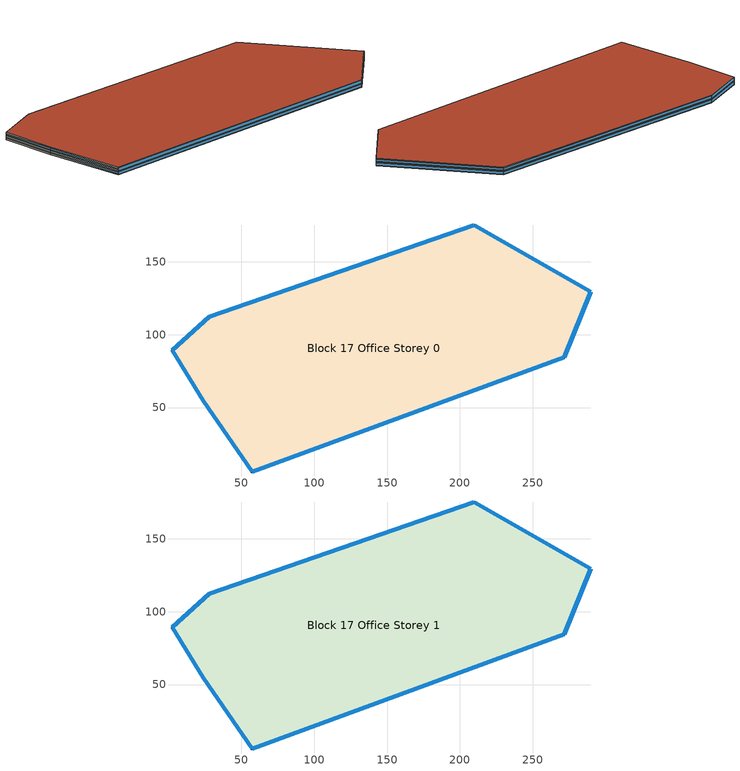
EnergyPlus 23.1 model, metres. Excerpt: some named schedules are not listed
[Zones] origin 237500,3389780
Block 17 Office Storey 0
 floor ground (Project Floor): 290.12,129.51 271.75,84.58 57.38,5.7 23.64,54.56 2.31,89.25 27.82,112.26 209.76,175.39 z0
 wall outside (Project Wall): 27.82,112.26 2.31,89.25 23.64,54.56 57.38,5.7 271.75,84.58 290.12,129.51 209.76,175.39 27.82,112.26 z0:3
 window (Office_north_window_construction): 27.81,112.25 2.33,89.26 / 290.08,129.53 209.8,175.37 / 209.67,175.36 27.91,112.29 z0.6:2.4
 window (Office_west_window_construction): 2.32,89.23 23.63,54.57 / 23.65,54.53 57.36,5.72 z1.05:1.95
 window (Office_south_window_construction): 57.48,5.74 271.64,84.54 z0.45:2.55
 window (Office_east_window_construction): 271.76,84.6 290.11,129.48 z0.9:2.1
 roof outside (Project Ceiling): 271.75,84.58 290.12,129.51 209.76,175.39 27.82,112.26 2.31,89.25 23.64,54.56 57.38,5.7 z3
Block 17 Office Storey 1
 floor outside (Project Floor): 290.12,129.51 271.75,84.58 57.38,5.7 23.64,54.56 2.31,89.25 27.82,112.26 209.76,175.39 z3
 wall outside (Project Wall): 27.82,112.26 2.31,89.25 23.64,54.56 57.38,5.7 271.75,84.58 290.12,129.51 209.76,175.39 27.82,112.26 z3:6
 window (Office_north_window_construction): 27.81,112.25 2.33,89.26 / 290.08,129.53 209.8,175.37 / 209.67,175.36 27.91,112.29 z3.6:5.4
 window (Office_west_window_construction): 2.32,89.23 23.63,54.57 / 23.65,54.53 57.36,5.72 z4.05:4.95
 window (Office_south_window_construction): 57.48,5.74 271.64,84.54 z3.45:5.55
 window (Office_east_window_construction): 271.76,84.6 290.11,129.48 z3.9:5.1
 roof outside (Project Flat Roof): 271.75,84.58 290.12,129.51 209.76,175.39 27.82,112.26 2.31,89.25 23.64,54.56 57.38,5.7 z6
[Building]
Building_1: North Axis=0; Terrain=City; Loads Convergence Tolerance Value=0.04; Temperature Convergence Tolerance Value=0.4; Solar Distribution=FullExterior; Maximum Number of Warmup Days=25; Minimum Number of Warmup Days=6
[Site:Location]
CHN Design_Conditions: Latitude=30; Longitude=114; Time Zone=8; Elevation=12
[SIZINGPERIOD:DESIGNDAY] Day of Month=21; DryBulb Temperature Range Modifier Type=DefaultMultipliers; Humidity Condition Type=Wetbulb; Barometric Pressure=101181; Rain Indicator=No; Snow Indicator=No; Daylight Saving Time Indicator=No; Sky Clearness=0; Begin Environment Reset Mode=FullResetAtBeginEnvironment
Name | Month | Day Type | Maximum DryBulb Temperature | Daily DryBulb Temperature Range | Wetbulb or DewPoint at Maximum DryBulb | Wind Speed | Wind Direction | Solar Model Indicator | ASHRAE Clear Sky Optical Depth for Beam Irradiance taub | ASHRAE Clear Sky Optical Depth for Diffuse Irradiance taud
Ann Htg 99.6% Condns DB | 1 | WinterDesignDay | -10 | 0 | -4.8 | 1 | 340 | ASHRAEClearSky | 0 | 0
Ann Clg .4% Condns DB=>MWB | 7 | SummerDesignDay | 40 | 6.6 | 27.1 | 3.5 | 220 | ASHRAETau | 0.781 | 1.413
[MATERIAL]
DefaultMaterial: Roughness=Rough; Thickness=0.1; Conductivity=0.1; Density=1000; Specific Heat=1000; Thermal Absorptance=0.9; Solar Absorptance=0.7; Visible Absorptance=0.7
[WINDOWMATERIAL:SIMPLEGLAZINGSYSTEM] UFactor=3; Visible Transmittance=0.6
Name | Solar Heat Gain Coefficient
Office_east_window; Office_south_window; Office_west_window | 0.3
Office_north_window | 0.35
[CONSTRUCTION]
Project Wall; Project Floor; Project Flat Roof; Project Ceiling: DefaultMaterial
Office_east_window_construction: Office_east_window
Office_south_window_construction: Office_south_window
Office_west_window_construction: Office_west_window
Office_north_window_construction: Office_north_window
[SPACE] Ceiling Height=autocalculate; Volume=autocalculate; Floor Area=autocalculate; Space Type=Office
Name | Zone
Block 17 Office Storey 0_space | Block 17 Office Storey 0
Block 17 Office Storey 1_space | Block 17 Office Storey 1
[SPACELIST]
Office: Block 17 Office Storey 0_space, Block 17 Office Storey 1_space
[ZONE] Type=1; Multiplier=1; Ceiling Height=autocalculate; Volume=autocalculate; Floor Area=autocalculate; Part of Total Floor Area=Yes
Block 17 Office Storey 0; Block 17 Office Storey 1
[PEOPLE]
People_for_office: Zone or ZoneList or Space or SpaceList=Office; Number of People Schedule=SeasonalSchedule_Schedule_office_people; Number of People Calculation Method=People/Area; People per Floor Area=0.1; Fraction Radiant=0.3; Sensible Heat Fraction=autocalculate; Activity Level Schedule=SeasonalSchedule_Schedule_office_activity; Carbon Dioxide Generation Rate=3.82e-08; Enable ASHRAE 55 Comfort Warnings=No; Mean Radiant Temperature Calculation Type=ZoneAveraged; Clothing Insulation Calculation Method=ClothingInsulationSchedule; Cold Stress Temperature Threshold=15.56; Heat Stress Temperature Threshold=30
[LIGHTS]
Light_for_office: Zone or ZoneList or Space or SpaceList=Office; Schedule=SeasonalSchedule_office_lighting; Design Level Calculation Method=Watts/Area; Watts per Zone Floor Area=8; Return Air Fraction=0; Fraction Radiant=0.32; Fraction Visible=0.25; Fraction Replaceable=1; EndUse Subcategory=General; Return Air Fraction Calculated from Plenum Temperature=No; Return Air Fraction Function of Plenum Temperature Coefficient 1=0; Return Air Fraction Function of Plenum Temperature Coefficient 2=0
[ELECTRICEQUIPMENT]
Equipment_for_office: Zone or ZoneList or Space or SpaceList=Office; Schedule=SeasonalSchedule_Schedule_office_equipment; Design Level Calculation Method=Watts/Area; Watts per Zone Floor Area=15; Fraction Latent=0; Fraction Radiant=0; Fraction Lost=0; EndUse Subcategory=Electric Equipment
[DAYLIGHTING:CONTROLS] Illuminance Setpoint at Reference Point 1=300
Name | Zone or Space | Glare Calculation Daylighting Reference Point | Daylighting Reference Point 1
Dlight_Block 17 Office Storey 0 | Block 17 Office Storey 0 | Rpoint_Block 17 Office Storey 0 | Rpoint_Block 17 Office Storey 0
Dlight_Block 17 Office Storey 1 | Block 17 Office Storey 1 | Rpoint_Block 17 Office Storey 1 | Rpoint_Block 17 Office Storey 1
[HVACTEMPLATE:THERMOSTAT]
Name | Heating Setpoint Schedule | Cooling Setpoint Schedule
Thermostat_for_office | SeasonalSchedule_office_heating | SeasonalSchedule_office_cooling
Thermostat_for_commercial | SeasonalSchedule_commerical_heating | SeasonalSchedule_commerical_cooling
Thermostat_for_residential | SeasonalSchedule_residential_heating | SeasonalSchedule_residential_cooling
Thermostat_for_school | SeasonalSchedule_school_heating | SeasonalSchedule_school_cooling
Thermostat_for_hospital | SeasonalSchedule_hospital_heating | SeasonalSchedule_hospital_cooling
Thermostat_for_industrial | SeasonalSchedule_Industrial_heating | SeasonalSchedule_Industrial_cooling
Thermostat_for_transport | SeasonalSchedule_transport_heating | SeasonalSchedule_transport_cooling
Thermostat_for_administration | SeasonalSchedule_administration_heating | SeasonalSchedule_administration_cooling
[HVACTEMPLATE:ZONE:IDEALLOADSAIRSYSTEM] Template Thermostat=Thermostat_for_office; Maximum Heating Supply Air Temperature=50; Minimum Cooling Supply Air Temperature=13; Maximum Heating Supply Air Humidity Ratio=0.0156; Minimum Cooling Supply Air Humidity Ratio=0.0077; Heating Limit=NoLimit; Cooling Limit=NoLimit; Dehumidification Control Type=ConstantSensibleHeatRatio; Cooling Sensible Heat Ratio=0.7; Dehumidification Setpoint=60; Humidification Control Type=None; Humidification Setpoint=30; Outdoor Air Method=DetailedSpecification; Outdoor Air Flow Rate per Person=0.00944; Outdoor Air Flow Rate per Zone Floor Area=0; Outdoor Air Flow Rate per Zone=0; Design Specification Outdoor Air Object=Ventilation_for_office; Demand Controlled Ventilation Type=None; Outdoor Air Economizer Type=NoEconomizer; Heat Recovery Type=None; Sensible Heat Recovery Effectiveness=0.7; Latent Heat Recovery Effectiveness=0.65
Block 17 Office Storey 0; Block 17 Office Storey 1
[DESIGNSPECIFICATION:OUTDOORAIR]
Ventilation_for_office: Outdoor Air Method=Flow/Person; Outdoor Air Flow per Person=0.00833333; Outdoor Air Flow per Zone Floor Area=0; Outdoor Air Flow per Zone=0; Outdoor Air Flow Air Changes per Hour=0
[SCHEDULE:WEEK:DAILY]
Schedule_office_heating_summer_weekly: Schedule_office_heating_summer_hourly, Schedule_office_heating_summer_hourly, Schedule_office_heating_summer_hourly, Schedule_office_heating_summer_hourly, Schedule_office_heating_summer_hourly, Schedule_office_heating_summer_hourly, Schedule_office_heating_summer_hourly, Schedule_office_heating_summer_hourly, Schedule_office_heating_summer_hourly, Schedule_office_heating_summer_hourly, Schedule_office_heating_summer_hourly, Schedule_office_heating_summer_hourly
Schedule_office_heating_winnter_weekly: Schedule_office_heating_winnter_holiday_hourly, Schedule_office_heating_winnter_weekday_hourly, Schedule_office_heating_winnter_weekday_hourly, Schedule_office_heating_winnter_weekday_hourly, Schedule_office_heating_winnter_weekday_hourly, Schedule_office_heating_winnter_weekday_hourly, Schedule_office_heating_winnter_holiday_hourly, Schedule_office_heating_winnter_holiday_hourly, Schedule_office_heating_winnter_weekday_hourly, Schedule_office_heating_winnter_weekday_hourly, Schedule_office_heating_winnter_holiday_hourly, Schedule_office_heating_winnter_holiday_hourly
Schedule_office_cooling_winnter_weekly: Schedule_office_cooling_winter_hourly, Schedule_office_cooling_winter_hourly, Schedule_office_cooling_winter_hourly, Schedule_office_cooling_winter_hourly, Schedule_office_cooling_winter_hourly, Schedule_office_cooling_winter_hourly, Schedule_office_cooling_winter_hourly, Schedule_office_cooling_winter_hourly, Schedule_office_cooling_winter_hourly, Schedule_office_cooling_winter_hourly, Schedule_office_cooling_winter_hourly, Schedule_office_cooling_winter_hourly
Schedule_office_cooling_summer_weekly: Schedule_office_cooling_summer_holiday_hourly, Schedule_office_cooling_summer_weekday_hourly, Schedule_office_cooling_summer_weekday_hourly, Schedule_office_cooling_summer_weekday_hourly, Schedule_office_cooling_summer_weekday_hourly, Schedule_office_cooling_summer_weekday_hourly, Schedule_office_cooling_summer_holiday_hourly, Schedule_office_cooling_summer_holiday_hourly, Schedule_office_cooling_summer_weekday_hourly, Schedule_office_cooling_summer_weekday_hourly, Schedule_office_cooling_summer_holiday_hourly, Schedule_office_cooling_summer_holiday_hourly
Schedule_office_lighting_weekly: Schedule_office_lighting_holiday_hourly, Schedule_office_lighting_weekday_hourly, Schedule_office_lighting_weekday_hourly, Schedule_office_lighting_weekday_hourly, Schedule_office_lighting_weekday_hourly, Schedule_office_lighting_weekday_hourly, Schedule_office_lighting_holiday_hourly, Schedule_office_lighting_holiday_hourly, Schedule_office_lighting_weekday_hourly, Schedule_office_lighting_weekday_hourly, Schedule_office_lighting_holiday_hourly, Schedule_office_lighting_holiday_hourly
Schedule_office_equipment_weekly: Schedule_office_equipment_holiday_hourly, Schedule_office_equipment_weekday_hourly, Schedule_office_equipment_weekday_hourly, Schedule_office_equipment_weekday_hourly, Schedule_office_equipment_weekday_hourly, Schedule_office_equipment_weekday_hourly, Schedule_office_equipment_holiday_hourly, Schedule_office_equipment_holiday_hourly, Schedule_office_equipment_weekday_hourly, Schedule_office_equipment_weekday_hourly, Schedule_office_equipment_holiday_hourly, Schedule_office_equipment_holiday_hourly
Schedule_office_people_weekly: Schedule_office_people_holiday_hourly, Schedule_office_people_weekday_hourly, Schedule_office_people_weekday_hourly, Schedule_office_people_weekday_hourly, Schedule_office_people_weekday_hourly, Schedule_office_people_weekday_hourly, Schedule_office_people_holiday_hourly, Schedule_office_people_holiday_hourly, Schedule_office_people_weekday_hourly, Schedule_office_people_weekday_hourly, Schedule_office_people_holiday_hourly, Schedule_office_people_holiday_hourly
Schedule_office_activity_weekly: Schedule_office_activity_holiday_hourly, Schedule_office_activity_weekday_hourly, Schedule_office_activity_weekday_hourly, Schedule_office_activity_weekday_hourly, Schedule_office_activity_weekday_hourly, Schedule_office_activity_weekday_hourly, Schedule_office_activity_holiday_hourly, Schedule_office_activity_holiday_hourly, Schedule_office_activity_weekday_hourly, Schedule_office_activity_weekday_hourly, Schedule_office_activity_holiday_hourly, Schedule_office_activity_holiday_hourly
Schedule_commerical_heating_summer_weekly: Schedule_commerical_heating_summer_hourly, Schedule_commerical_heating_summer_hourly, Schedule_commerical_heating_summer_hourly, Schedule_commerical_heating_summer_hourly, Schedule_commerical_heating_summer_hourly, Schedule_commerical_heating_summer_hourly, Schedule_commerical_heating_summer_hourly, Schedule_commerical_heating_summer_hourly, Schedule_commerical_heating_summer_hourly, Schedule_commerical_heating_summer_hourly, Schedule_commerical_heating_summer_hourly, Schedule_commerical_heating_summer_hourly
Schedule_commerical_heating_winnter_weekly: Schedule_commerical_heating_winnter_holiday_hourly, Schedule_commerical_heating_winnter_weekday_hourly, Schedule_commerical_heating_winnter_weekday_hourly, Schedule_commerical_heating_winnter_weekday_hourly, Schedule_commerical_heating_winnter_weekday_hourly, Schedule_commerical_heating_winnter_weekday_hourly, Schedule_commerical_heating_winnter_holiday_hourly, Schedule_commerical_heating_winnter_holiday_hourly, Schedule_commerical_heating_winnter_weekday_hourly, Schedule_commerical_heating_winnter_weekday_hourly, Schedule_commerical_heating_winnter_holiday_hourly, Schedule_commerical_heating_winnter_holiday_hourly
Schedule_commerical_cooling_winnter_weekly: Schedule_commerical_cooling_winter_hourly, Schedule_commerical_cooling_winter_hourly, Schedule_commerical_cooling_winter_hourly, Schedule_commerical_cooling_winter_hourly, Schedule_commerical_cooling_winter_hourly, Schedule_commerical_cooling_winter_hourly, Schedule_commerical_cooling_winter_hourly, Schedule_commerical_cooling_winter_hourly, Schedule_commerical_cooling_winter_hourly, Schedule_commerical_cooling_winter_hourly, Schedule_commerical_cooling_winter_hourly, Schedule_commerical_cooling_winter_hourly
Schedule_commerical_cooling_summer_weekly: Schedule_commerical_cooling_summer_holiday_hourly, Schedule_commerical_cooling_summer_weekday_hourly, Schedule_commerical_cooling_summer_weekday_hourly, Schedule_commerical_cooling_summer_weekday_hourly, Schedule_commerical_cooling_summer_weekday_hourly, Schedule_commerical_cooling_summer_weekday_hourly, Schedule_commerical_cooling_summer_holiday_hourly, Schedule_commerical_cooling_summer_holiday_hourly, Schedule_commerical_cooling_summer_weekday_hourly, Schedule_commerical_cooling_summer_weekday_hourly, Schedule_commerical_cooling_summer_holiday_hourly, Schedule_commerical_cooling_summer_holiday_hourly
Schedule_residential_heating_summer_weekly: Schedule_residential_heating_summer_hourly, Schedule_residential_heating_summer_hourly, Schedule_residential_heating_summer_hourly, Schedule_residential_heating_summer_hourly, Schedule_residential_heating_summer_hourly, Schedule_residential_heating_summer_hourly, Schedule_residential_heating_summer_hourly, Schedule_residential_heating_summer_hourly, Schedule_residential_heating_summer_hourly, Schedule_residential_heating_summer_hourly, Schedule_residential_heating_summer_hourly, Schedule_residential_heating_summer_hourly
Schedule_residential_heating_winnter_weekly: Schedule_residential_heating_winnter_holiday_hourly, Schedule_residential_heating_winnter_weekday_hourly, Schedule_residential_heating_winnter_weekday_hourly, Schedule_residential_heating_winnter_weekday_hourly, Schedule_residential_heating_winnter_weekday_hourly, Schedule_residential_heating_winnter_weekday_hourly, Schedule_residential_heating_winnter_holiday_hourly, Schedule_residential_heating_winnter_holiday_hourly, Schedule_residential_heating_winnter_weekday_hourly, Schedule_residential_heating_winnter_weekday_hourly, Schedule_residential_heating_winnter_holiday_hourly, Schedule_residential_heating_winnter_holiday_hourly
Schedule_residential_cooling_winnter_weekly: Schedule_residential_cooling_winter_hourly, Schedule_residential_cooling_winter_hourly, Schedule_residential_cooling_winter_hourly, Schedule_residential_cooling_winter_hourly, Schedule_residential_cooling_winter_hourly, Schedule_residential_cooling_winter_hourly, Schedule_residential_cooling_winter_hourly, Schedule_residential_cooling_winter_hourly, Schedule_residential_cooling_winter_hourly, Schedule_residential_cooling_winter_hourly, Schedule_residential_cooling_winter_hourly, Schedule_residential_cooling_winter_hourly
Schedule_residential_cooling_summer_weekly: Schedule_residential_cooling_summer_holiday_hourly, Schedule_residential_cooling_summer_weekday_hourly, Schedule_residential_cooling_summer_weekday_hourly, Schedule_residential_cooling_summer_weekday_hourly, Schedule_residential_cooling_summer_weekday_hourly, Schedule_residential_cooling_summer_weekday_hourly, Schedule_residential_cooling_summer_holiday_hourly, Schedule_residential_cooling_summer_holiday_hourly, Schedule_residential_cooling_summer_weekday_hourly, Schedule_residential_cooling_summer_weekday_hourly, Schedule_residential_cooling_summer_holiday_hourly, Schedule_residential_cooling_summer_holiday_hourly
Schedule_school_heating_summer_weekly: Schedule_school_heating_summer_hourly, Schedule_school_heating_summer_hourly, Schedule_school_heating_summer_hourly, Schedule_school_heating_summer_hourly, Schedule_school_heating_summer_hourly, Schedule_school_heating_summer_hourly, Schedule_school_heating_summer_hourly, Schedule_school_heating_summer_hourly, Schedule_school_heating_summer_hourly, Schedule_school_heating_summer_hourly, Schedule_school_heating_summer_hourly, Schedule_school_heating_summer_hourly
Schedule_school_heating_winnter_weekly: Schedule_school_heating_winnter_holiday_hourly, Schedule_school_heating_winnter_weekday_hourly, Schedule_school_heating_winnter_weekday_hourly, Schedule_school_heating_winnter_weekday_hourly, Schedule_school_heating_winnter_weekday_hourly, Schedule_school_heating_winnter_weekday_hourly, Schedule_school_heating_winnter_holiday_hourly, Schedule_school_heating_winnter_holiday_hourly, Schedule_school_heating_winnter_weekday_hourly, Schedule_school_heating_winnter_weekday_hourly, Schedule_school_heating_winnter_holiday_hourly, Schedule_school_heating_winnter_holiday_hourly
Schedule_school_cooling_winnter_weekly: Schedule_school_cooling_winter_hourly, Schedule_school_cooling_winter_hourly, Schedule_school_cooling_winter_hourly, Schedule_school_cooling_winter_hourly, Schedule_school_cooling_winter_hourly, Schedule_school_cooling_winter_hourly, Schedule_school_cooling_winter_hourly, Schedule_school_cooling_winter_hourly, Schedule_school_cooling_winter_hourly, Schedule_school_cooling_winter_hourly, Schedule_school_cooling_winter_hourly, Schedule_school_cooling_winter_hourly
Schedule_school_cooling_summer_weekly: Schedule_school_cooling_summer_holiday_hourly, Schedule_school_cooling_summer_weekday_hourly, Schedule_school_cooling_summer_weekday_hourly, Schedule_school_cooling_summer_weekday_hourly, Schedule_school_cooling_summer_weekday_hourly, Schedule_school_cooling_summer_weekday_hourly, Schedule_school_cooling_summer_holiday_hourly, Schedule_school_cooling_summer_holiday_hourly, Schedule_school_cooling_summer_weekday_hourly, Schedule_school_cooling_summer_weekday_hourly, Schedule_school_cooling_summer_holiday_hourly, Schedule_school_cooling_summer_holiday_hourly
Schedule_hospital_heating_summer_weekly: Schedule_hospital_heating_summer_hourly, Schedule_hospital_heating_summer_hourly, Schedule_hospital_heating_summer_hourly, Schedule_hospital_heating_summer_hourly, Schedule_hospital_heating_summer_hourly, Schedule_hospital_heating_summer_hourly, Schedule_hospital_heating_summer_hourly, Schedule_hospital_heating_summer_hourly, Schedule_hospital_heating_summer_hourly, Schedule_hospital_heating_summer_hourly, Schedule_hospital_heating_summer_hourly, Schedule_hospital_heating_summer_hourly
Schedule_hospital_heating_winnter_weekly: Schedule_hospital_heating_winnter_holiday_hourly, Schedule_hospital_heating_winnter_weekday_hourly, Schedule_hospital_heating_winnter_weekday_hourly, Schedule_hospital_heating_winnter_weekday_hourly, Schedule_hospital_heating_winnter_weekday_hourly, Schedule_hospital_heating_winnter_weekday_hourly, Schedule_hospital_heating_winnter_holiday_hourly, Schedule_hospital_heating_winnter_holiday_hourly, Schedule_hospital_heating_winnter_weekday_hourly, Schedule_hospital_heating_winnter_weekday_hourly, Schedule_hospital_heating_winnter_holiday_hourly, Schedule_hospital_heating_winnter_holiday_hourly
Schedule_hospital_cooling_winnter_weekly: Schedule_hospital_cooling_winter_hourly, Schedule_hospital_cooling_winter_hourly, Schedule_hospital_cooling_winter_hourly, Schedule_hospital_cooling_winter_hourly, Schedule_hospital_cooling_winter_hourly, Schedule_hospital_cooling_winter_hourly, Schedule_hospital_cooling_winter_hourly, Schedule_hospital_cooling_winter_hourly, Schedule_hospital_cooling_winter_hourly, Schedule_hospital_cooling_winter_hourly, Schedule_hospital_cooling_winter_hourly, Schedule_hospital_cooling_winter_hourly
Schedule_hospital_cooling_summer_weekly: Schedule_hospital_cooling_summer_holiday_hourly, Schedule_hospital_cooling_summer_weekday_hourly, Schedule_hospital_cooling_summer_weekday_hourly, Schedule_hospital_cooling_summer_weekday_hourly, Schedule_hospital_cooling_summer_weekday_hourly, Schedule_hospital_cooling_summer_weekday_hourly, Schedule_hospital_cooling_summer_holiday_hourly, Schedule_hospital_cooling_summer_holiday_hourly, Schedule_hospital_cooling_summer_weekday_hourly, Schedule_hospital_cooling_summer_weekday_hourly, Schedule_hospital_cooling_summer_holiday_hourly, Schedule_hospital_cooling_summer_holiday_hourly
Schedule_Industrial_heating_summer_weekly: Schedule_Industrial_heating_summer_hourly, Schedule_Industrial_heating_summer_hourly, Schedule_Industrial_heating_summer_hourly, Schedule_Industrial_heating_summer_hourly, Schedule_Industrial_heating_summer_hourly, Schedule_Industrial_heating_summer_hourly, Schedule_Industrial_heating_summer_hourly, Schedule_Industrial_heating_summer_hourly, Schedule_Industrial_heating_summer_hourly, Schedule_Industrial_heating_summer_hourly, Schedule_Industrial_heating_summer_hourly, Schedule_Industrial_heating_summer_hourly
Schedule_Industrial_heating_winnter_weekly: Schedule_Industrial_heating_winnter_holiday_hourly, Schedule_Industrial_heating_winnter_weekday_hourly, Schedule_Industrial_heating_winnter_weekday_hourly, Schedule_Industrial_heating_winnter_weekday_hourly, Schedule_Industrial_heating_winnter_weekday_hourly, Schedule_Industrial_heating_winnter_weekday_hourly, Schedule_Industrial_heating_winnter_holiday_hourly, Schedule_Industrial_heating_winnter_holiday_hourly, Schedule_Industrial_heating_winnter_weekday_hourly, Schedule_Industrial_heating_winnter_weekday_hourly, Schedule_Industrial_heating_winnter_holiday_hourly, Schedule_Industrial_heating_winnter_holiday_hourly
[SCHEDULE:YEAR]
SeasonalSchedule_office_heating: Schedule_office_heating_winnter_weekly, 1, 1, 3, 31, Schedule_office_heating_summer_weekly, 4, 1, 11, 30, Schedule_office_heating_winnter_weekly, 12, 1, 12, 31
SeasonalSchedule_office_cooling: Schedule_office_cooling_winnter_weekly, 1, 1, 5, 31, Schedule_office_cooling_summer_weekly, 6, 1, 9, 30, Schedule_office_cooling_winnter_weekly, 10, 1, 12, 31
SeasonalSchedule_office_lighting: Schedule_office_lighting_weekly, 1, 1, 12, 31
SeasonalSchedule_Schedule_office_equipment: Schedule_office_equipment_weekly, 1, 1, 12, 31
SeasonalSchedule_Schedule_office_people: Schedule_office_people_weekly, 1, 1, 12, 31
SeasonalSchedule_Schedule_office_activity: Schedule_office_activity_weekly, 1, 1, 12, 31
SeasonalSchedule_commerical_heating: Schedule_commerical_heating_winnter_weekly, 1, 1, 3, 31, Schedule_commerical_heating_summer_weekly, 4, 1, 11, 30, Schedule_commerical_heating_winnter_weekly, 12, 1, 12, 31
SeasonalSchedule_commerical_cooling: Schedule_commerical_cooling_winnter_weekly, 1, 1, 5, 31, Schedule_commerical_cooling_summer_weekly, 6, 1, 9, 30, Schedule_commerical_cooling_winnter_weekly, 10, 1, 12, 31
SeasonalSchedule_residential_heating: Schedule_residential_heating_winnter_weekly, 1, 1, 3, 31, Schedule_residential_heating_summer_weekly, 4, 1, 11, 30, Schedule_residential_heating_winnter_weekly, 12, 1, 12, 31
SeasonalSchedule_residential_cooling: Schedule_residential_cooling_winnter_weekly, 1, 1, 5, 31, Schedule_residential_cooling_summer_weekly, 6, 1, 9, 30, Schedule_residential_cooling_winnter_weekly, 10, 1, 12, 31
SeasonalSchedule_school_heating: Schedule_school_heating_winnter_weekly, 1, 1, 3, 31, Schedule_school_heating_summer_weekly, 4, 1, 11, 30, Schedule_school_heating_winnter_weekly, 12, 1, 12, 31
SeasonalSchedule_school_cooling: Schedule_school_cooling_winnter_weekly, 1, 1, 5, 31, Schedule_school_cooling_summer_weekly, 6, 1, 9, 30, Schedule_school_cooling_winnter_weekly, 10, 1, 12, 31
SeasonalSchedule_hospital_heating: Schedule_hospital_heating_winnter_weekly, 1, 1, 3, 31, Schedule_hospital_heating_summer_weekly, 4, 1, 11, 30, Schedule_hospital_heating_winnter_weekly, 12, 1, 12, 31
SeasonalSchedule_hospital_cooling: Schedule_hospital_cooling_winnter_weekly, 1, 1, 5, 31, Schedule_hospital_cooling_summer_weekly, 6, 1, 9, 30, Schedule_hospital_cooling_winnter_weekly, 10, 1, 12, 31
SeasonalSchedule_Industrial_heating: Schedule_Industrial_heating_winnter_weekly, 1, 1, 3, 31, Schedule_Industrial_heating_summer_weekly, 4, 1, 11, 30, Schedule_Industrial_heating_winnter_weekly, 12, 1, 12, 31
SeasonalSchedule_Industrial_cooling: Schedule_Industrial_cooling_winnter_weekly, 1, 1, 5, 31, Schedule_Industrial_cooling_summer_weekly, 6, 1, 9, 30, Schedule_Industrial_cooling_winnter_weekly, 10, 1, 12, 31
SeasonalSchedule_transport_heating: Schedule_transport_heating_winnter_weekly, 1, 1, 3, 31, Schedule_transport_heating_summer_weekly, 4, 1, 11, 30, Schedule_transport_heating_winnter_weekly, 12, 1, 12, 31
SeasonalSchedule_transport_cooling: Schedule_transport_cooling_winnter_weekly, 1, 1, 5, 31, Schedule_transport_cooling_summer_weekly, 6, 1, 9, 30, Schedule_transport_cooling_winnter_weekly, 10, 1, 12, 31
SeasonalSchedule_administration_heating: Schedule_administration_heating_winnter_weekly, 1, 1, 3, 31, Schedule_administration_heating_summer_weekly, 4, 1, 11, 30, Schedule_administration_heating_winnter_weekly, 12, 1, 12, 31
SeasonalSchedule_administration_cooling: Schedule_administration_cooling_winnter_weekly, 1, 1, 5, 31, Schedule_administration_cooling_summer_weekly, 6, 1, 9, 30, Schedule_administration_cooling_winnter_weekly, 10, 1, 12, 31
